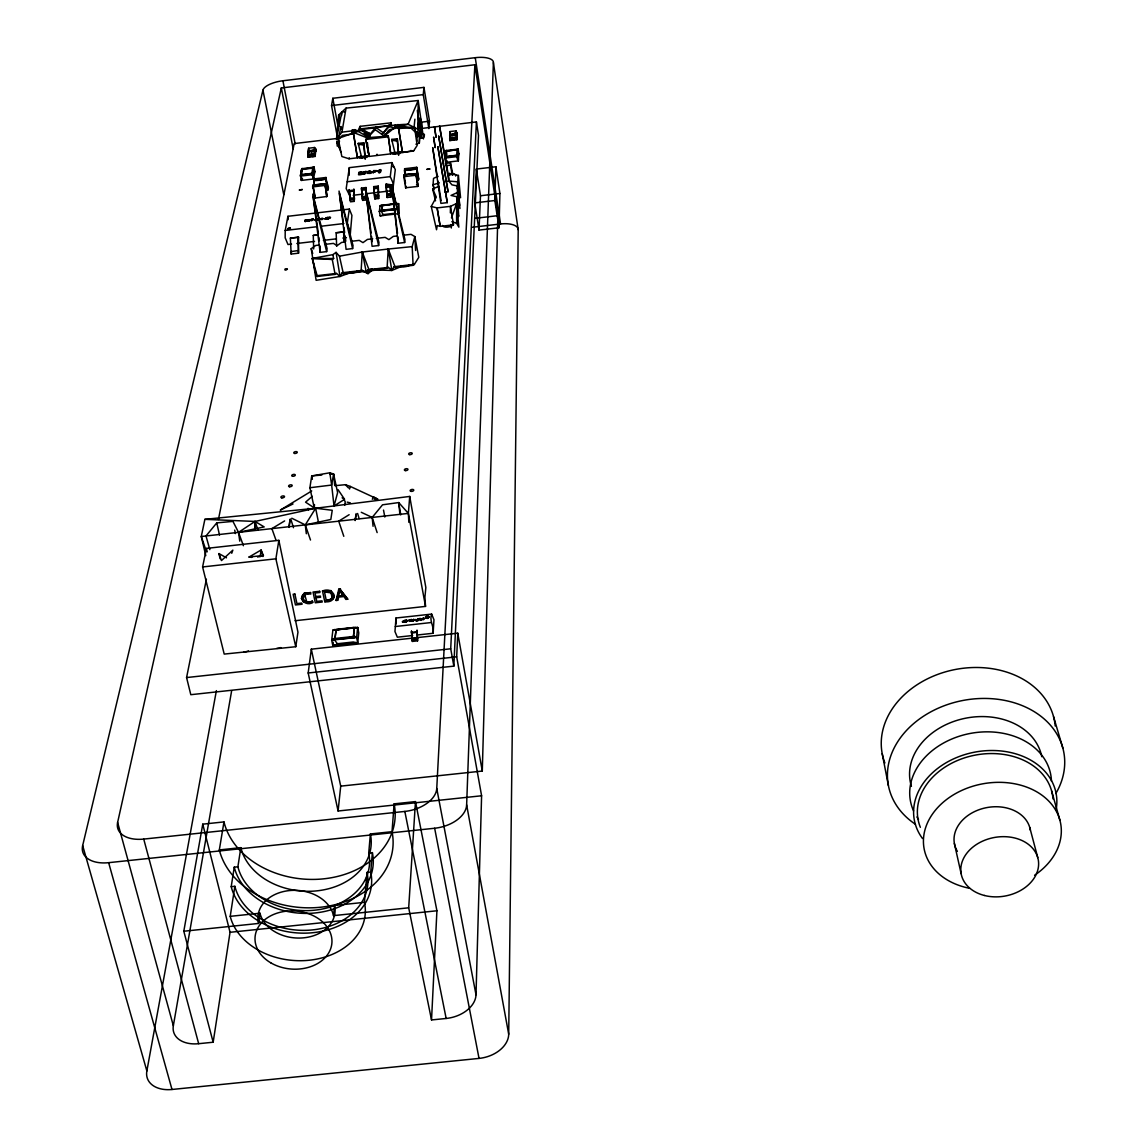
<?xml version="1.0" encoding="UTF-8"?>
<svg xmlns="http://www.w3.org/2000/svg" width="1147" height="1147" viewBox="0 0 1147 1147"><rect width="100%" height="100%" fill="white"/><g stroke="black" fill="none" stroke-linecap="round" stroke-linejoin="round"><path stroke-width="1.5" d="M350.165 235.68L351.914 215.407L349.348 209.084L287.926 216.296L285.202 230.461L285.173 237.845L287.997 244.526L291.539 244.11M409.493 620.255L411.458 619.523L409.522 620.212L409.68 621.373L411.228 621.029M416.978 141.224L417.006 133.453M450.384 212.898L450.456 206.331L453.524 224.855L440.204 226.36L437.079 207.922L450.456 206.331L456.664 203.478L456.592 223.292L458.843 227.135L456.664 203.478L457.08 196.84L451.029 195.42L457.338 192.567L457.739 186.043L451.947 184.839L448.778 181.054L439.502 125.84L448.964 178.387L448.778 181.054L445.638 181.427M405.077 620.685C405.335 621.832 406.755 622.42 405.923 621.172C407.07 619.767 404.647 620.484 406.683 619.968M414.884 119.188L414.038 127.847L417.924 136.579L418.182 100.52L346.05 108.119L338.68 114.944L336.515 139.088L360.33 130.557L361.922 129.109L369.965 133.611L369.248 137.726L355.04 129.654L352.301 130.012L351.656 133.339L351.971 130.729M412.361 641.417L411.458 631.18L412.361 641.417L417.565 640.843L417.006 630.334L417.565 640.843M508.709 1034.207L518.2 229.73L493.396 62.54A18.682 6.997 -8.5 0 0 475.259 57.68L282.908 80.763A18.696 6.925 -10.1 0 0 262.95 90.154L82.67 845.554L146.859 1070.954A29.994 20.015 -20 0 0 171.993 1089.478L479.03 1058.409A29.507 20.703 -13.1 0 0 508.709 1034.207L466.643 804.879L493.396 62.54M380.46 170.602L378.725 170.588L380.144 170.717M387.17 197.499L386.095 184.094L390.482 184.667L390.941 197.055L387.17 197.499L386.123 187.176L386.095 184.094L389.851 185.828L390.941 197.055M347.77 599.207L339.756 588.985L338.809 595.91L343.139 595.422L339.756 588.985L338.781 589.185L336.1 600.498L337.992 600.282L338.609 597.128L343.957 596.54L345.878 599.422L347.77 599.207L339.756 588.985L336.1 600.498M254.849 528.509L254.992 521.441L315.654 508.236L409.723 496.436L425.852 587.536L424.92 597.157L425.523 606.405L295.066 620.728M301.704 168.738L314.049 167.132L314.88 171.433L313.518 178.975L312.715 173.641L311.769 173.756L313.518 178.975L301.303 180.423L300.485 175.09L301.432 174.975L302.636 168.623L301.704 168.738L302.636 168.623M499.002 227.78L499.92 193.47L495.891 166.759L476.335 169.068L474.743 202.89L479.016 230.103L499.002 227.78L494.844 200.524L495.891 166.759M338.093 811.001L340.716 786.139L482.285 771.056L497.884 215.65L474.887 64.762L281.316 87.961L117.625 822.413L173.34 1025.748A29.765 19.614 -18.8 0 0 198.675 1043.698L213.17 1042.222L183.807 931.235L202.761 824.163L223.966 821.912A86.527 67.544 4.7 0 0 323.827 878.817A86.527 67.544 4.7 0 0 394.124 803.861L415.472 801.595L408.69 907.807L431.53 1019.955L446.154 1018.464A29.392 20.144 -13.4 0 0 476.005 994.764L481.597 795.774L456.692 656.83L457.768 633.187L311.31 649.173L308.185 672.988L338.093 811.001L481.597 795.774M254.648 530.043L254.992 521.441L204.883 519.347L201.284 536.509L205.786 555.635M319.296 245.042L315.755 245.458L311.224 248.67L316.128 280.312L340.028 276.47L342.207 272.742L362.423 270.405L368.001 273.674L368.173 269.731L388.389 267.38L391.858 270.448L402.239 266.104M479.016 230.103L480.478 195.75L476.335 169.068M309.203 151.49L308.901 149.927L308.113 157.268L315.138 156.436L315.898 149.096L313.633 149.483M415.902 144.192L419.3 143.117L419.831 131.661L417.924 136.579L417.307 133.453M374.61 197.413L373.678 186.631L378.252 186.101L378.696 198.503L374.926 198.947L374.61 197.413L378.381 196.84L378.252 186.101M206.403 579.192L186.574 677.562L190.803 694.695L453.839 666.135L478.5 135.446L476.421 121.926L421.58 128.45M431.53 1019.955L436.921 910.775L415.472 801.595M453.839 666.135L450.714 648.786L476.421 121.926M457.954 149.64L445.796 151.189L445.452 157.01L446.298 156.867L445.423 157.411L445.796 151.189L457.954 149.64L457.667 155.218L445.452 157.01L446.083 162.329L458.356 160.881L458.814 153.426L458.126 149.11L445.925 150.558L446.742 150.601L446.298 156.867L445.38 157.999L457.653 156.551L458.126 149.11L457.08 149.368L456.678 155.634L458.356 160.881L457.624 155.519L456.678 155.634L457.653 156.551M476.005 994.764L436.749 788.476L474.887 64.762M362.366 198.861L361.463 188.065L366.036 187.549L366.452 199.936L362.681 200.381L362.366 198.861L366.137 198.273L366.036 187.549M374.926 198.947L373.678 186.631M368.001 273.674L373.076 269.502L368.173 269.731L369.277 270.42L387.084 268.355L388.231 249.028L412.189 246.619L414.827 236.583L410.999 234.332L403.916 235.164M417.78 634.951L433.107 633.273L433.967 619.767L431.645 614.104L396.002 618.004L394.955 631.538L397.335 637.187L412.662 635.51M362.681 200.381L361.463 188.065M342.207 272.742L343.311 273.445L361.09 271.366L362.266 252.025L388.231 249.028L395.271 267.394L413.106 265.33L414.397 264.355L418.784 257.329L414.827 236.583L415.601 250.49M454.728 138.515L454.642 139.92L449.825 140.608L452.147 138.816L454.728 138.515L454.642 139.92L456.879 139.776L456.993 132.479L454.742 132.88M447.774 174.645L452.649 174.057L458.384 175.434L456.965 188.782M457.481 208.697L457.782 203.722L459.947 208.496L457.739 186.043M458.384 193.857L457.925 201.385L459.632 205.413L457.997 181.843L448.778 181.054M341.433 129.425L340.917 126.457L338.379 139.561L341.849 156.508L349.075 158.802L357.405 157.827L353.319 132.421L366.825 137.726L384.704 136.378L389.306 129.74L398.425 127.632L402.468 152.494L413.709 150.773L417.164 145.44L414.425 126.428M457.424 159.175L457.725 154.472L458.728 154.788M433.107 633.273C434.398 626.606 429.035 620.928 431.645 614.104M413.709 150.773L402.468 152.494L398.425 127.632M396.002 618.004L396.188 623.911M455.775 134.385L449.696 135.102L449.825 138.113L456.52 137.339L455.99 130.858L449.939 131.575L449.825 140.608M456.993 132.479L456.635 138.185L449.567 139.016M454.398 138.156L452.707 137.998M341.591 115.489L341.82 112.062L345.376 111.66M417.078 620.513L417.637 618.778L417.522 620.47M451.717 134.916L451.803 133.869L454.37 133.554L454.298 134.615L451.717 134.916L451.975 136.507M447.287 202.632L437.839 146.673L447.287 202.632L440.892 203.392L432.691 147.576L437.451 177.642M448.047 191.75L438.67 136.163L448.047 191.75L444.878 192.123M456.52 137.339L455.99 130.858M314.895 198.058L312.773 185.327L324.959 183.878L326.78 196.51L314.895 198.058L315.009 196.481M422.956 619.882C427.344 617.889 419.673 619.308 424.017 618.075L422.641 618.477M417.881 128.55L418.153 125.797L420.232 127.059L417.895 129.253L418.153 125.797L421.035 119.546L418.884 119.274L417.895 129.253L408.088 124.277C391.93 124.564 376.259 128.12 360.101 129.525M416.963 180.452L418.426 180.05L418.641 178.287L416.734 167.276L404.633 168.724L404.662 172.695M416.734 167.276L418.426 179.95L418.641 178.287M445.38 157.999L445.925 150.558L446.613 154.874M446.183 160.953L446.083 162.329L447.115 160.838M312.256 496.321L305.561 502.171L314.249 507.877L314.493 504.551M322.049 219.407C320.042 220.597 325.304 217.371 321.16 218.46M223.966 821.912L219.321 849.927A87.832 68.06 4.6 0 0 320.73 907.22A87.832 68.06 4.6 0 0 392.03 831.69L394.124 803.861M449.825 138.113L449.939 131.575M303.769 596.655C300.184 606.419 322.092 599.293 306.966 602.462L301.503 598.347L302.177 596.125A6.337 5.219 6.4 0 1 304.744 593.271L310.565 592.598L310.88 594.046L306.45 593.945L303.769 596.655L304.285 593.228L310.565 592.598L307.697 593.687M403.185 621.402C404.246 620.842 401.292 621.817 403.83 621.961L404.404 620.226L404.26 622.133L402.253 621.774L403.902 620.986M437.079 207.922L431.243 206.46L436.319 197.141L432.677 188.983L438.742 186.388M458.069 150.085L457.667 155.218L445.409 156.522M389.277 124.994L382.281 134.271L389.148 126.614L389.277 124.994L391.027 124.32L391.227 122.815L360.101 126.342L357.678 131.418L361.922 129.109L369.908 135.747M408.834 522.315L408.361 513.397L409.723 496.436M419.315 619.294C425.379 620.713 417.107 617.989 420.16 618.692M403.787 176.667L403.916 175.075L406.296 174.444L416.16 173.641L417.752 186.445L405.637 187.75L403.787 176.667L415.974 175.233L416.16 173.641M370.725 872.05L372.374 852.622L368.732 853.01A66.54 51.314 4.6 0 1 314.794 910.173A66.54 51.314 4.6 0 1 237.888 866.774L234.26 867.161L231.207 886.688A70.956 54.439 4.5 0 0 313.231 932.669A70.956 54.439 4.5 0 0 370.725 872.05L367.04 872.437A67.229 51.572 4.5 0 1 312.586 929.902A67.229 51.572 4.5 0 1 234.863 886.301L231.207 886.688M350.136 200.151L349.089 189.57L350.638 199.234L354.437 198.818L353.821 188.983L354.222 201.385L350.452 201.815L350.136 200.151L353.907 199.707M354.222 201.385L354.437 198.818M234.863 886.301L230.217 916.338A68.275 51.973 4.4 0 0 309.203 960.24A68.275 51.973 4.4 0 0 364.445 902.331L367.04 872.437M368.732 853.01L370.381 833.969L392.03 831.69M423.946 87.387L429.508 121.209L428.849 128.593L423.257 94.613L423.946 87.387L332.816 98.284L331.54 105.567L337.49 137.712M353.348 637.789L354.323 627.438L336.071 629.316L334.881 639.366L353.348 637.789L354.323 627.438L336.143 629.861L334.881 639.366L353.161 637.187M408.762 265.344L414.397 264.355L394.152 266.706L391.858 270.448L368.173 269.731M404.647 242.504L392.045 187.018L398.081 243.264L404.647 242.504L404.934 239.58L391.571 184.853L397.536 233.4M410.87 151.49L410.984 150.415M408.69 907.807L333.519 915.636L334.566 905.456L364.445 902.331M411.458 619.523C408.576 620.197 411.959 620.068 410.024 621.301M398.081 243.264L397.966 236.87M405.637 187.75L405.809 186.201M419.401 130.428L421.494 138.17L420.375 125.797L421.035 119.546L423.458 138.902M333.634 638.635L333.648 639.94L333.634 638.635L337.376 643.739L353.104 642.019L357.721 642.836L356.631 637.431L354.624 636.341L354.652 637.646L354.624 636.341L333.634 638.635L331.684 640.155L332.816 645.546L357.721 642.836L358.753 632.886L357.678 627.509L332.874 630.219L331.684 640.155L356.631 637.431L357.678 627.509L332.874 630.219L334.723 629.474M406.067 620.24L406.382 620.885M329.261 218.174C331.712 217.371 327.755 216.668 328.716 218.805L326.78 219.034L326.995 217.514L325.232 218.862L327.454 217.457L327.196 218.977L327.454 217.457M398.74 213.657L398.554 203.693L380.044 205.872L381.421 205.256L380.044 205.872L379.37 211.406L380.159 215.837L398.74 213.657L398.554 203.693L397.02 203.42M353.133 643.338L353.219 642.564M396.461 208.525C396.288 210.245 396.418 207.378 397.966 209.213L379.37 211.406L380.804 210.36L394.726 208.725M392.919 188.839L395.299 169.656L391.916 162.616L349.333 167.648L346.179 188.595L349.763 195.664M337.404 645.058L337.376 643.739M425.766 616.67L425.594 618.204L427.802 618.391L429.064 617.244L427.229 616.039L429.064 617.244M366.94 193.642L392.718 190.603L393.206 183.348L390.267 176.638L391.916 162.616M378.625 245.544L365.721 190.115L372.072 246.304L378.625 245.544L378.969 242.605L365.291 187.95L371.098 232.984M383.585 215.435L380.804 210.36M333.204 642.234L332.816 645.546L337.49 644.284M395.385 209.012L381.75 210.761L382.481 205.585L396.059 203.636L382.438 205.127L381.75 210.761L395.514 209.5M289.03 527.419L290.091 519.147L289.159 526.201M349.333 167.648L349.104 175.362M419.3 143.117L420.232 127.059M361.09 271.366L362.423 270.405L357.032 271.366M355.197 520.552L356.129 513.569M355.226 520.035L355.914 515.06M291.152 254.046L290.377 238.117L298.593 237.228L298.535 253.186L291.152 254.046L291.438 252.039M352.616 248.569L339.412 193.212L346.079 249.343L352.616 248.569L353.032 245.644L339.025 191.047L343.455 223.909M183.807 931.235L258.562 923.45L259.982 913.227L230.217 916.338M326.336 190.617C331.727 189.441 324.716 180.696 326.02 177.484L313.948 178.918L313.877 182.903M417.752 186.445L418.067 184.753M260.111 556.754L261.086 550.03L249.042 557.041L251.853 557.413M326.02 177.484L327.798 190.115L328.128 188.438M349.348 209.084L347.283 223.149L349.763 230.905L349.892 235.665M295.754 646.722L297.962 632.212L278.85 540.337L206.417 548.409L202.603 566.948L224.21 654.091L295.754 646.722L275.882 558.818L278.85 540.337M213.17 1042.222L230.045 932.296L202.761 824.163M349.075 158.802L349.247 157.727M419.587 118.084L418.139 127.589L418.899 122.428L417.307 110.442M298.535 253.186L297.776 237.243M237.888 866.774L240.841 847.647L219.321 849.927M314.249 507.877L309.891 487.733L311.712 475.919L329.806 472.793L333.591 474.026L337.619 492.637L334.021 505.999L344.587 499.303L338.035 489.669M313.174 155.16L312.93 156.58L313.174 155.16L308.113 157.268M326.637 251.609L313.117 196.309L320.099 252.369L326.637 251.609L327.11 248.67L312.787 194.13L318.393 233.873M328.257 218.862L328.501 217.328L330.565 217.4L328.845 218.059M375.227 129.668L365.764 139.475L369.191 156.422L390.74 153.87L388.231 135.891L384.704 136.378L375.227 129.668L375.7 127.303L384.073 133.31M326.78 219.034L326.981 217.787L325.748 218.633L326.881 218.604M323.597 218.747L324.873 218.747M320.099 252.369L320.099 245.974M313.748 167.677L312.801 173.326L300.657 175.118L301.647 169.211L313.748 167.677L312.801 173.326L300.6 174.631M300.657 175.118L301.647 169.211L313.877 168.122M341.82 112.062L336.515 139.088L341.949 132.163L346.05 108.119M314.909 219.909L313.618 219.923M173.34 1025.748L231.651 690.723M364.144 133.626L369.248 137.726L369.965 133.611L361.936 131.073M311.884 219.45L311.654 220.798L312.357 219.392M330.221 474.313L333.591 474.026L331.655 485.052L334.021 505.999M306.177 220.109C305.389 224.382 303.668 218.145 306.536 220.783M314.593 197.944L314.421 194.072M314.837 153.999L314.034 151.074L314.679 147.49L308.658 148.207L307.984 151.777L308.185 154.773L314.837 153.999L315.554 150.157L314.679 147.49M312.687 174.674L314.049 167.132L312.93 167.405L311.769 173.756L312.687 174.674L300.457 176.108L301.905 168.58M312.744 177.269L313.604 172.494L314.622 172.81M146.859 1070.954L216.396 690.609M315.898 149.096L314.837 154.859L307.812 155.691M312.916 153.626L311.697 154.487M302.177 596.125C300.356 602.118 308.17 605.673 312.672 602.505L312.443 601.229L308.027 602.404M332.229 597.515L330.895 592.813L324.501 591.967L326.25 600.368L330.451 599.508A4.316 3.556 5.8 0 0 332.229 597.515L331.497 599.178L324.759 601.745L322.508 590.977C334.766 585.888 339.125 603.351 324.759 601.745M326.78 196.51L324.959 183.878M308.127 508.293L308.4 509.827M301.804 177.756L301.303 180.423L302.507 178.918L301.561 179.018M308.185 154.773L308.658 148.207M351.656 133.339L352.301 130.012L354.194 132.091L355.04 129.654M360.66 128.865L360.33 130.557L360.101 126.342L360.66 128.865L391.514 125.181L390.84 122.543M218.432 519.476L294.205 143.576L336.659 138.529M357.405 157.827L353.319 132.421L356.029 131.26M326.651 196.653L327.081 194.947M413.623 619.423C408.906 621.531 416.189 621.029 412.447 620.871C415.4 618.333 413.006 619.781 412.791 620.04M397.823 124.55L397.12 126.987L394.439 127.776L384.603 135.776L388.374 130.844M349.534 489.023L350.308 486.443L345.39 484.694L335.01 485.683M417.895 129.253L421.035 119.546L422.211 132.665L421.379 129.31M415.687 135.231L416.791 131.891M344.702 505.368L345.247 501.798L343.641 499.017M378.238 171.749C382.037 169.656 378.811 173.656 378.668 171.347M333.376 598.748L334.135 596.54L333.404 593.443M326.25 600.368L331.497 599.178L332.401 596.612M231.737 553.27L232.855 550.13L221.457 560.568L218.977 553.585L226.489 557.829M451.459 217.887L456.664 203.478M356.961 271.882L357.362 270.764M362.724 172.652C370.381 172.767 357.004 176.179 365.879 172.982C358.151 172.681 372.46 169.899 362.696 172.494M384.704 136.378L385.478 134.314M311.554 153.081L311.382 153.899L313.088 153.698L311.54 154.472M318.708 219.435L319.898 218.676L318.249 219.708M330.078 217.701L328.816 218.231M337.519 137.066L336.515 139.088L338.136 136.651M390.74 153.87L388.231 135.891M316.056 219.737C319.511 218.073 311.783 221.643 317.561 220.109M372.302 499.26L373.564 496.895L377.664 499.117L374.094 499.217M303.123 601.3L301.503 598.347L304.285 593.228L306.966 602.462L304.715 600.698M306.335 533.728L305.274 524.896L315.654 508.236L332.243 510.286L330.823 519.476L305.274 524.896L291.797 518.229M410.483 619.753L410.798 620.398M457.796 154.902L458.814 153.426M458.126 149.11L457.08 149.368M365.219 173.469L364.431 173.814M452.721 137.683L454.441 137.454M313.69 172.925L314.88 171.433M370.266 134.127L375.7 127.303M243.422 545.728L238.519 532.351L232.941 521.383L216.769 522.889L206.001 535.979L209.844 549.642M300.457 176.108L301.432 174.975L300.485 175.09M454.255 137.468L452.95 137.683M421.25 619.81L421.408 618.907L419.859 618.893M319.87 218.833L319.124 219.249M322.364 218.561L321.891 218.919M338.379 139.561L342.48 135.36L353.061 133.97M413.264 620.928L412.418 620.971L413.795 619.724M331.497 599.178L334.135 596.54L330.953 590.605L322.508 590.977L326.408 591.766L330.953 590.605M326.866 218.504L325.748 218.633L326.393 218.217M314.049 167.132L312.93 167.405M325.82 218.719L326.981 217.787M394.138 167.39L392.905 166.616M387.084 268.355L388.389 267.38M421.049 619.953L421.107 618.706M343.311 273.445L339.455 256.182L336.071 252.369L332.888 254.648L312.228 258.433L316.285 275.767L317.361 276.456L335.125 274.391L336.472 273.416L340.028 276.47L350.437 272.642M317.361 276.456L312.228 258.433L332.272 259.48L333.619 258.505L332.888 254.648M406.024 621.961L406.812 621.516M238.519 532.351L254.992 521.441L264.183 526.917L238.519 532.351L239.766 541.14M378.367 171.018C378.825 177.197 384.36 165.928 378.152 170.917M375.456 171.663L376.101 171.261L374.166 171.749L376.202 170.788L374.295 170.774L373.234 173.025L373.564 170.602L376.99 170.674L374.137 172.007M445.882 151.146L446.742 150.601M349.147 514.702L338.709 521.168L343.799 536.309M311.712 490.973L280.269 510.114L293.03 503.963M284.628 520.924L271.882 528.624L276.054 540.366M363.527 172.337L364.316 171.935M318.68 219.751C322.465 218.288 317.49 218.489 319.483 218.547M317.303 219.392L315.912 220.066L317.59 219.937M380.503 172.05L378.782 172.38M377.377 154.401L376.603 154.429M438.097 176.308L433.552 178.359L433.021 184.782L434.125 189.699M379.37 211.406L380.761 210.776M331.684 640.155L333.548 639.409M363.886 174.158L362.452 174.201L364.488 174.072M386.123 187.176L390.482 184.667L387.786 185.484M309.246 602.376L312.443 601.229L312.672 602.505M405.665 620.484L406.482 620.183M410.081 619.997L410.898 619.71M363.785 172.093L364.717 171.878M439.344 182.789L433.021 184.782L433.996 187.922M257.573 557.012L263.409 555.463L261.086 550.03L262.907 556.524M380.159 215.837L383.628 215.005M380.144 172.179L379.299 172.337M364.058 172.079L365.119 171.835M306.765 219.909C301.962 220.167 308.457 221.357 304.801 221.4M313.848 151.132L316.185 150.673M454.929 134.543L457.252 134.07M357.678 627.509L355.527 627.939L355.599 627.18M370.71 269.258L371.642 269.086A1.993 0.875 -10 0 0 372.058 268.943M411.658 633.201L416.82 632.241M339.455 256.182L362.266 252.025L369.277 270.42M386.396 187.506L390.152 186.846M416.619 168.838L404.432 170.286M325.777 179.061L313.633 180.495M418.053 124.392L421.566 123.862L418.182 100.52L408.088 124.277L397.12 126.987L395.271 124.908L394.439 127.776L389.148 126.614M290.707 251.623L298.005 250.591M316.701 218.704L315.74 219.163L317.217 218.69M446.183 165.684L450.499 165.125L450.47 162.874L445.294 163.29M341.949 132.163L351.555 130.944M326.522 194.947L326.909 194.46A21.908 2.997 82.8 0 0 324.988 184.323L324.429 183.95A21.908 8.947 -10.2 0 0 313.346 185.255L312.945 185.742A21.893 3.097 82.7 0 1 314.895 195.879M412.189 638.736L417.393 638.09M309.891 487.733L331.655 485.052L329.806 472.793M349.333 190.617L353.161 190.144M361.563 189.169L365.377 188.71M373.793 187.735L377.621 187.262M331.54 105.567L423.257 94.613M420.634 122.256L429.508 121.209M388.073 136.837L365.764 139.475L369.191 156.422M361.864 158.243L358.165 143.404L363.757 142.744L365.219 157.856M395.299 154.286L391.686 139.432L397.278 138.773L398.654 153.899M358.409 144.737L363.986 144.078M391.93 140.766L397.507 140.106M454.284 135.074L457.108 134.729L456.879 133.31M311.482 153.383L313.188 153.182M311.382 154.874L312.902 154.702L311.181 155.003M313.031 155.863L315.181 155.619M454.685 139.217L456.836 138.959M357.577 156.967L368.89 155.605L367.398 142.601M391.199 152.981L402.525 151.633M347.197 181.756L390.267 176.638M349.706 191.606L353.477 191.162M350.308 198.288L354.079 197.843M387.012 193.972L390.769 193.528M313.676 248.942L313.26 235.436L317.705 234.906M336.157 232.755L344.315 231.88L336.157 232.755L336.645 246.261M307.984 151.777L314.034 151.074M457.495 159.619L458.442 159.505M312.83 177.699L313.762 177.584M359.484 173.312L361.52 173.068L359.441 173.57M312.514 186.918L324.658 185.484M353.204 195.262L363.513 194.044M386.869 195.836L390.64 195.391M480.478 195.75L499.92 193.47M474.743 202.89L494.844 200.524M383.557 214.575L395.285 213.199M285.202 230.461L317.131 226.705M320.673 226.289L343.727 223.565M474.901 218.346L497.884 215.65M296.844 243.479L314.536 241.415M323.397 240.368L335.784 238.92M342.867 238.089L346.408 237.673M324.601 244.426L333.433 243.393L337.089 245.659L341.577 242.447L345.118 242.031M352.186 241.2L359.269 240.383L362.982 242.634L367.413 239.422L372.718 238.805M376.273 238.39L385.12 237.357L388.89 239.608L393.278 236.411L396.819 235.995M472.277 227.278L500.551 223.966A18.008 7.8 -8.6 0 1 518.2 229.73M361.936 190.158L365.692 189.728M374.151 188.725L377.922 188.28M316.285 275.767L336.472 273.416M343.096 273.932L379.327 269.717M318.321 234.906L313.26 235.436M298.593 237.228L290.377 238.117M336.745 141.425L339.526 141.11L337.29 146.156L336.745 141.425L340.931 152.25M425.523 606.405L408.361 513.397L201.284 536.509L206.388 551.463M411.386 632.355L416.648 631.768M249.042 557.041L263.409 555.463M202.603 566.948L275.882 558.818M338.781 589.185L340.53 588.999M339.87 590.418L343.139 595.422L339.813 591.192L339.756 588.985L339.913 590.404M315.769 596.569L320.343 596.053L320.587 597.243L316.013 597.745M395.299 626.52L431.114 622.549M375.069 196.352L378.883 195.936M362.839 197.8L366.653 197.384M403.83 621.961L402.783 621.946M186.574 677.562L450.714 648.786M308.185 672.988L456.692 656.83M412.39 639.194L417.623 638.621M412.174 640.427L417.365 639.868M117.625 822.413A31.385 18.553 -16.8 0 0 143.733 839.088L404.834 811.431A31.026 19.04 -12.4 0 0 436.749 788.476M82.67 845.554A31.815 18.854 -17.6 0 0 108.65 862.673L434.656 828.249A31.342 19.499 -12 0 0 466.643 804.879M230.045 932.296L436.921 910.775M204.883 519.347L315.654 508.236L318.45 522.243M396.977 203.851L398.554 203.693M387.213 194.89L389.808 194.646M321.805 475.044L311.712 475.919L312.357 479.317M398.353 128.564L410.454 127.604L414.884 131.69M309.418 219.579C304.141 220.152 310.823 222.26 309.475 219.765M325.232 218.862L326.852 218.762M374.725 195.004L378.524 194.961M362.495 196.438L366.294 196.395M418.153 125.797L420.375 125.797M312.228 258.433L333.619 258.505M307.941 221.185C313.145 221.142 307.711 218.116 308.027 220.984M405.651 621.674L406.339 621.832M305.546 220.611L306.349 220.726M354.552 637.115L356.631 637.431M396.418 208.94L397.966 209.213M347.197 502.128L350.394 502.888M289.947 227.823L287.768 228.597L288.915 229.357L290.478 228.626L289.947 227.823L288.04 228.812M311.769 173.756L312.715 173.641M456.678 155.634L457.624 155.519M426.297 617.903A1.663 0.932 -10.9 0 1 426.397 616.254A1.663 0.932 -10.9 0 1 428.82 616.799A1.663 0.932 -10.9 0 1 426.297 617.903L425.967 617.789M391.686 139.432L397.421 141.411L398.654 155.375M358.165 143.404L363.871 145.382L365.205 159.333M451.875 221.643L456.592 223.292L457.739 215.321L457.08 196.84M361.42 270.85L366.38 272.671L362.266 252.025M350.308 486.443L377.664 499.117M361.276 512.293L372.187 517.44L377.148 532.595M394.152 266.706L395.271 267.394M342.121 497.798L343.24 498.544M345.39 484.694L348.502 487.934M408.361 513.397L398.726 502.572L382.525 504.809L372.187 517.44L373.062 526.287M330.895 592.813L334.135 596.54M361.922 129.109L369.248 137.726M301.503 598.347L304.027 602.232M458.427 193.011L460.578 197.743L458.384 175.434M457.266 212.252L458.743 216.396L457.338 192.567M254.992 521.441L257.946 529.871M305.274 524.896L310.507 540.022M311.224 248.67L312.715 253.458M290.836 519.19L293.489 527.706M357.606 513.483L359.126 518.587M1053.534 716.617L1062.825 748.03M1051.613 790.928L1059.828 820.005M108.65 862.673L171.993 1089.478M143.733 839.088L198.675 1043.698M1029.762 827.503L1037.748 857.583M311.382 154.73L311.783 156.293M432.677 188.983L435.516 200.868M431.243 206.46L436.534 229.744L437.251 225.558L440.204 226.36L437.107 207.707M216.769 522.889L219.507 535.09M954.376 843.461L961.129 873.684M313.403 188.595L312.773 185.327M206.417 548.409L207.191 551.865M453.094 138.056L453.438 139.633M218.977 553.585L220.066 558.661M311.31 649.173L340.716 786.139M450.47 162.874L453.022 174.918M404.834 811.431L446.154 1018.464M234.691 530.1L235.379 533.584M262.95 90.154L283.768 194.689M882.215 753.722L888.409 785.537M282.908 80.763L295.195 143.92M281.316 87.961L293.188 148.852M434.656 828.249L479.03 1058.409M332.272 259.48L335.125 274.391M308.858 150.73L308.328 156.422L308.056 155.003L314.909 154.2L315.138 156.436M315.683 149.927L315.955 151.347M366.137 198.273L366.452 199.936M383.514 510.057L384.833 517.039M378.381 196.84L378.696 198.503M332.816 98.284L337.791 125.224M457.768 633.187L482.285 771.056M450.499 165.125L452.262 175.276M355.355 129.812L355.67 131.647M415.974 175.233L417.881 186.301M388.231 249.028L391.858 270.448M404.633 168.724L405.421 173.426M339.197 118.084L338.68 114.944L338.924 126.127M336.071 252.369L340.028 276.47M400.733 514.903L398.726 502.572L399.916 514.458M450.226 134.902L449.968 133.324L449.939 139.776L449.71 138.343L456.606 137.525L456.879 139.776M415.874 131.532L416.719 136.737M438.025 181.169L441.108 200.625M404.934 181.14L405.378 183.864M436.104 137.21L434.455 126.729L435.96 137.052M435.243 147.605L433.58 137.066L435.1 147.461M475.259 57.68L500.551 223.966M450.828 224.554L451.345 228.009M318.88 237.329L319.368 240.784M343.928 227.378L344.63 232.569M345.089 236.024L345.792 241.214M371.542 236.44L372.216 241.644M403.916 175.075L404.059 176.351M333.591 474.026L334.695 485.41M287.926 216.296L288.112 219.708M397.278 138.773L397.421 141.411M412.189 246.619L413.106 265.33M343.584 231.88L344.071 241.974M363.757 142.744L363.871 145.382M421.035 119.546L421.479 132.751M344.458 237.099L344.602 242.332M449.767 173.14L449.796 175.434M405.938 186.287L405.938 187.864M258.562 923.45A38.123 28.947 4.4 0 1 289.259 890.588A38.123 28.947 4.4 0 1 333.519 915.636M334.566 905.456A37.923 28.876 4.4 0 1 303.898 937.802A37.923 28.876 4.4 0 1 259.982 913.227M372.374 852.622A70.239 54.153 4.6 0 1 315.439 912.926A70.239 54.153 4.6 0 1 234.26 867.161M370.381 833.969A65.866 51.042 4.6 0 1 316.959 890.846A65.866 51.042 4.6 0 1 240.841 847.647M969.688 888.323A69.422 53.149 -10.4 0 1 932.783 813.624A69.422 53.149 -10.4 0 1 1037.791 792.434A69.422 53.149 -10.4 0 1 1034.608 875.233M920.367 827.317A68.333 52.733 -10.6 0 1 973.244 755.515A68.333 52.733 -10.6 0 1 1052.989 798.9M922.489 838.5A72.132 55.658 -10.6 0 1 972.9 752.504A72.132 55.658 -10.6 0 1 1055.971 810.37M913.571 810.929A71.386 55.357 -10.7 0 1 967.939 733.908A71.386 55.357 -10.7 0 1 1051.455 781.15M918.532 819.331A71.386 55.357 -10.7 0 1 916.897 816.994M915.435 824.277A89.265 69.551 -10.8 0 1 905.657 731.356A89.265 69.551 -10.8 0 1 1022.608 705.763A89.265 69.551 -10.8 0 1 1055.799 793.566M884.882 763.013A87.688 68.906 -10.9 0 1 952.713 670.02A87.688 68.906 -10.9 0 1 1055.211 725.994M911.421 786.369A66.942 52.16 -10.7 0 1 963.279 718.696A66.942 52.16 -10.7 0 1 1041.777 756.705M957.387 851.389A38.568 29.521 -10.4 0 1 982.076 808.721A38.568 29.521 -10.4 0 1 1030.35 830.184M394.253 152.422A2.122 0.846 -9.4 0 0 392.059 153.54A2.122 0.846 -9.4 0 0 394.052 154.171L399.17 153.569A2.122 0.846 -9.3 0 0 401.364 152.451A2.122 0.846 -9.3 0 0 399.371 151.82M360.832 156.379A2.122 0.846 -9.7 0 0 358.624 157.512A2.122 0.846 -9.7 0 0 360.588 158.128L365.692 157.526A2.122 0.846 -9.6 0 0 367.915 156.408A2.122 0.846 -9.6 0 0 365.936 155.777M339.999 147.648A2.323 0.918 -9.8 0 1 339.182 146.988M451.373 173.713A5.778 2.38 -8.9 0 1 455.617 176.036M452.592 222.819A5.52 2.366 -9.1 0 1 449.524 226.776A5.52 2.366 -9.1 0 1 442.513 225.429M280.829 647.568A7.986 4.416 -13.2 0 1 276.8 648.37M248.469 650.894A7.986 4.402 -13.7 0 1 243.68 651.998M358.108 271.136A5.678 2.48 -10.2 0 1 349.477 272.398M381.636 269.23A5.678 2.48 -9.9 0 1 374.696 269.058M409.063 265.617A5.678 2.48 -9.6 0 1 400.891 266.219M419.587 137.454A2.323 0.918 -9.1 0 0 421.795 138.127A2.323 0.918 -9.1 0 0 424.189 136.909L424.404 134.643A2.323 0.918 -9.1 0 0 421.738 134.056M416.504 184.767A21.836 9.061 -9.3 0 1 417.494 184.753L417.895 184.251A21.951 2.194 83 0 0 416.175 174.086L415.63 173.699A21.893 9.004 -9.3 0 0 404.49 175.018L404.088 175.505A21.951 2.308 83 0 1 405.465 183.162M416.935 180.28A21.449 8.746 -9.3 0 0 417.938 180.05L418.34 179.663A21.578 2.122 82.9 0 1 416.633 169.412L416.203 169.025A21.492 8.689 -9.2 0 1 404.977 170.344L404.576 170.846A21.564 2.222 82.9 0 0 404.948 173.355M326.293 190.445A21.449 8.689 -10.1 0 0 327.311 190.23L327.712 189.829A21.535 2.882 82.7 0 1 325.791 179.635L325.361 179.233A21.492 8.631 -10.1 0 1 314.178 180.552L313.791 181.054A21.521 2.982 82.7 0 0 314.192 183.549M418.454 620.369L416.103 620.828L418.454 620.369M414.583 619.753L415.831 619.609L414.583 619.753M302.292 189.513L299.41 190.029L302.292 189.513M408.891 620.369L407.629 620.699L408.891 620.369M287.367 269.187C284.169 272.212 283.782 267.251 287.367 269.187M361.807 171.978L359.599 172.509L359.326 174.401L361.606 174.401L358.524 174.76L358.868 172.337L361.807 171.978M313.389 219.106L310.909 219.564L313.389 219.106M312.959 150.2L312.758 151.261L310.192 151.576L310.393 150.501L312.959 150.2M429.81 169.01L426.928 169.355L429.81 169.01M418.884 619.337L420.634 620.341A1.448 0.803 -11 0 0 421.566 619.925L421.838 618.792L420.074 618.505A1.434 0.803 -11 0 0 419.214 618.907L418.884 619.337M367.628 172.308C370.897 175.849 372.818 168.437 367.628 172.308M372.288 171.907L371.614 172.81A2.495 1.018 -9.7 0 1 370.123 173.383L367.284 173.34L367.513 171.706A2.509 1.018 -9.7 0 1 369.133 171.118L372.288 171.907M398.281 124.622L397.12 126.987L414.038 127.847L398.669 126.528L398.281 124.622M321.131 219.507L321.131 219.507M294.879 594.031L293.145 594.218L295.467 604.971L302.077 604.24L301.833 603.064L296.944 603.594L294.879 594.031M319.669 591.293L313.031 592.024L315.31 602.777L322.235 602.017L321.992 600.842L316.787 601.415L315.024 593.013L319.913 592.483L319.669 591.293M270.749 962.806A38.525 29.091 4.3 0 0 331.741 944.425A38.525 29.091 4.3 0 0 277.961 912.883A38.525 29.091 4.3 0 0 270.749 962.806M984.37 895.463A39.184 29.765 -10.3 0 0 1038.35 860.293A39.184 29.765 -10.3 0 0 976.384 844.536A39.184 29.765 -10.3 0 0 984.37 895.463M294.664 453.452A1.792 0.889 -11.7 0 0 297.274 452.233A1.792 0.889 -11.7 0 0 294.593 451.904A1.792 0.889 -11.7 0 0 294.664 453.452M281.832 497.87A1.85 0.932 -12.1 0 0 284.528 496.594A1.85 0.932 -12.1 0 0 281.775 496.235A1.85 0.932 -12.1 0 0 281.832 497.87M289.517 486.744A1.835 0.918 -11.9 0 0 292.198 485.482A1.835 0.918 -11.9 0 0 289.46 485.138A1.835 0.918 -11.9 0 0 289.517 486.744M292.657 476.277A1.821 0.903 -11.8 0 0 295.309 475.03A1.821 0.903 -11.8 0 0 292.585 474.686A1.821 0.903 -11.8 0 0 292.657 476.277M411.142 491.375A1.85 0.946 -10.4 0 0 413.78 490.099A1.85 0.946 -10.4 0 0 410.941 489.74A1.85 0.946 -10.4 0 0 411.142 491.375M405.364 470.6A1.821 0.932 -10.4 0 0 407.959 469.352A1.821 0.932 -10.4 0 0 405.163 469.008A1.821 0.932 -10.4 0 0 405.364 470.6M409.651 454.628A1.807 0.903 -10.3 0 0 412.232 453.395A1.807 0.903 -10.3 0 0 409.465 453.065A1.807 0.903 -10.3 0 0 409.651 454.628"/></g></svg>
